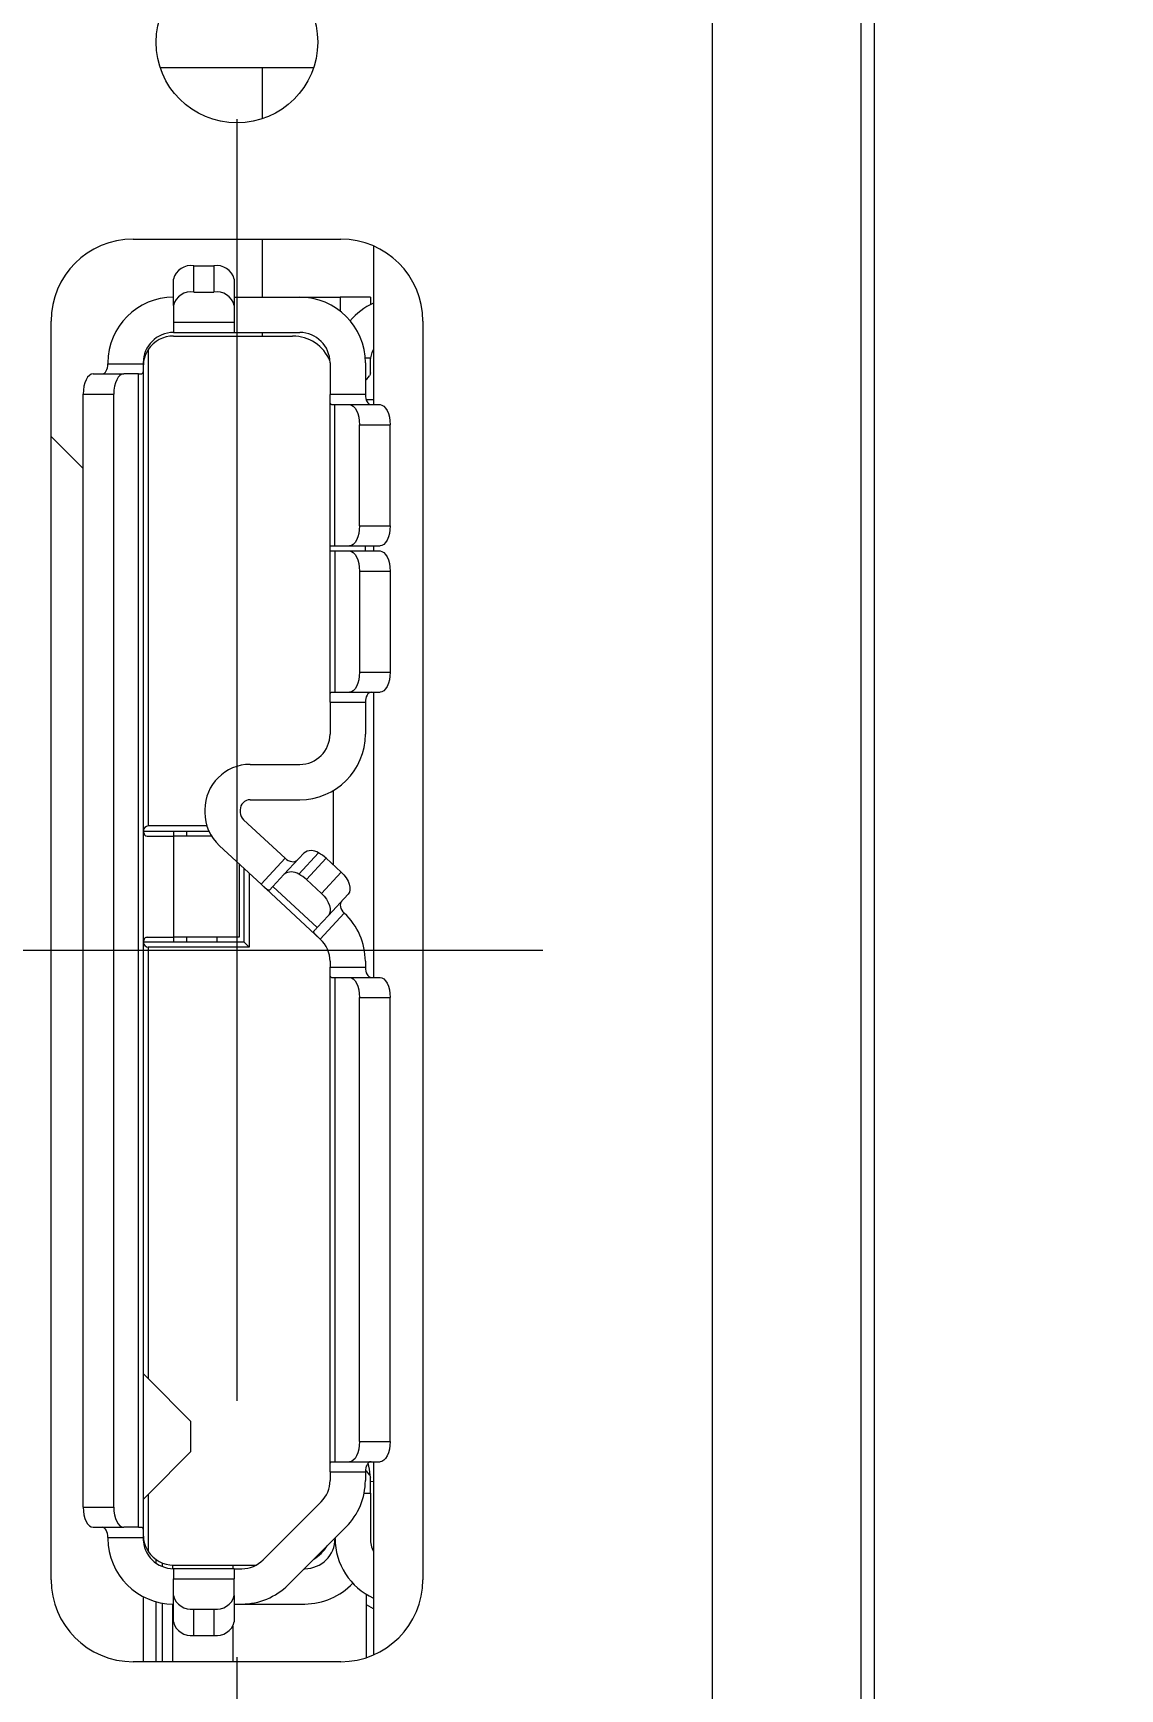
# Model space of a CAD drawing. Header units: inches. Extents: x 0.1 to 10.9, y 0 to 8.5.
# Drawn here: x 4.856 to 5.28, y 4.171 to 4.817 of the extents above; entities that cross this region are included whole.
import ezdxf

# ---------------------------------------------------------------- set-up
doc = ezdxf.new("R2010")
doc.units = ezdxf.units.IN
doc.header["$MEASUREMENT"] = 0
doc.linetypes.add('CENTERX2', pattern=[0.8, 0.5, -0.1, 0.1, -0.1])
doc.styles.add('SLDTEXTSTYLE0', font='TXT', dxfattribs={"width": 0.75})
doc.dimstyles.new('SLDDIMSTYLE1', dxfattribs={"dimtxt": 0.083333, "dimasz": 0.125, "dimexe": 0, "dimexo": 0.0625, "dimgap": 0.020833, "dimtad": 0, "dimtih": 1, "dimtoh": 1, "dimrnd": 1e-09, "dimdsep": 46, "dimtxsty": 'SLDTEXTSTYLE0', "dimsah": 1, "dimcen": 0.09, "dimadec": 0, "dimazin": 2, "dimtfac": 1, "dimtmove": 0, "dimatfit": 0, "dimfxl": 1, "dimfrac": 2, "dimtolj": 1, "dimtzin": 12, "dimarcsym": 0})

# ---------------------------------------------------------------- blocks, each defined once
blk = doc.blocks.new('_D_8')
at = {"color": 7, "linetype": 'Continuous', "lineweight": 18}
for p, q in [((4.59423, 4.75628), (4.59423, 5.31241)), ((4.93549, 4.86337), (4.93549, 5.31241)), ((3.76683, 5.24241), (3.74149, 5.24241)), ((3.74149, 5.24241), (3.74149, 5.11001)), ((4.12903, 5.24241), (4.15437, 5.24241)), ((4.15437, 5.24241), (4.15437, 5.11001)), ((4.59423, 5.24241), (4.25804, 5.24241)), ((4.93549, 5.24241), (5.18549, 5.24241)), ((3.74149, 5.11001), (3.76683, 5.11001)), ((4.15437, 5.11001), (4.12903, 5.11001))]:
    blk.add_line(p, q, dxfattribs=at)
for points in [[(4.59423, 5.24241), (4.46923, 5.26241), (4.46923, 5.22241)], [(4.93549, 5.24241), (5.06049, 5.22241), (5.06049, 5.26241)]]:
    blk.add_solid(points, dxfattribs=at)
at = {"color": 7, "linetype": 'Continuous', "lineweight": 18, "char_height": 0.083333, "attachment_point": 1, "style": 'SLDTEXTSTYLE0'}
for s, insert in [('0.34in', (3.79523, 5.36673)), ('8.7mm', (3.76683, 5.21743))]:
    blk.add_mtext(s, dxfattribs=dict(at, insert=insert))
blk = doc.blocks.new('_D_9')
at = {"color": 7, "linetype": 'Continuous', "lineweight": 18}
for p, q in [((5.37312, 4.06354), (5.37312, 4.31354)), ((5.30773, 4.06354), (5.44312, 4.06354)), ((4.95673, 3.55354), (5.44312, 3.55354)), ((5.37312, 3.27724), (5.37312, 3.55354)), ((5.52312, 3.27724), (5.37312, 3.27724)), ((5.68595, 3.27724), (5.66061, 3.27724)), ((5.66061, 3.27724), (5.66061, 3.14483)), ((6.10972, 3.27724), (6.13507, 3.27724)), ((6.13507, 3.27724), (6.13507, 3.14483)), ((5.66061, 3.14483), (5.68595, 3.14483)), ((6.13507, 3.14483), (6.10972, 3.14483))]:
    blk.add_line(p, q, dxfattribs=at)
for points in [[(5.37312, 4.06354), (5.39312, 4.18854), (5.35312, 4.18854)], [(5.37312, 3.55354), (5.35312, 3.42854), (5.39312, 3.42854)]]:
    blk.add_solid(points, dxfattribs=at)
at = {"color": 7, "linetype": 'Continuous', "lineweight": 18, "char_height": 0.083333, "attachment_point": 1, "style": 'SLDTEXTSTYLE0'}
for s, insert in [('0.51in', (5.74514, 3.40156)), ('13.0mm', (5.68595, 3.25225))]:
    blk.add_mtext(s, dxfattribs=dict(at, insert=insert))
blk = doc.blocks.new('_D_10')
at = {"color": 7, "linetype": 'Continuous', "lineweight": 18}
for p, q in [((5.5788, 4.06354), (5.5788, 4.31354)), ((5.30773, 4.06354), (5.6488, 4.06354)), ((4.95673, 3.85554), (5.6488, 3.85554)), ((5.5788, 3.61346), (5.5788, 3.85554)), ((5.7288, 3.61346), (5.5788, 3.61346)), ((5.89163, 3.61346), (5.86628, 3.61346)), ((5.86628, 3.61346), (5.86628, 3.48105)), ((6.25382, 3.61346), (6.27917, 3.61346)), ((6.27917, 3.61346), (6.27917, 3.48105)), ((5.86628, 3.48105), (5.89163, 3.48105)), ((6.27917, 3.48105), (6.25382, 3.48105))]:
    blk.add_line(p, q, dxfattribs=at)
for points in [[(5.5788, 4.06354), (5.5988, 4.18854), (5.5588, 4.18854)], [(5.5788, 3.85554), (5.5588, 3.73054), (5.5988, 3.73054)]]:
    blk.add_solid(points, dxfattribs=at)
at = {"color": 7, "linetype": 'Continuous', "lineweight": 18, "char_height": 0.083333, "attachment_point": 1, "style": 'SLDTEXTSTYLE0'}
for s, insert in [('0.21in', (5.92002, 3.73778)), ('5.3mm', (5.89163, 3.58847))]:
    blk.add_mtext(s, dxfattribs=dict(at, insert=insert))

msp = doc.modelspace()

# ---------------------------------------------------------------- linework, layer by layer
at = {"color": 7, "linetype": 'Continuous', "lineweight": 18}
for p, q in [((5.12099, 3.22354), (5.12099, 4.90354)), ((5.17899, 3.22354), (5.17899, 4.90354)), ((5.18399, 4.90354), (5.18399, 3.22354)), ((4.90557, 4.80354), (4.96542, 4.80354)), ((4.94541, 4.78347), (4.94541, 4.80354)), ((4.89499, 4.73654), (4.97599, 4.73654)), ((4.94541, 4.7139), (4.94541, 4.73654)), ((4.98872, 4.7339), (4.98872, 4.67197)), ((4.91864, 4.71587), (4.91864, 4.72614)), ((4.91864, 4.72614), (4.92651, 4.72614)), ((4.92651, 4.72614), (4.92651, 4.71587)), ((4.91077, 4.71062), (4.91077, 4.72089)), ((4.91864, 4.71587), (4.92651, 4.71587)), ((4.93439, 4.72089), (4.93439, 4.71062)), ((4.91077, 4.71062), (4.91077, 4.70413)), ((4.93439, 4.7139), (4.95998, 4.7139)), ((4.93439, 4.71062), (4.93439, 4.70413)), ((4.95998, 4.7139), (4.97573, 4.7139)), ((4.98754, 4.7139), (4.97573, 4.7139)), ((4.98754, 4.7139), (4.98754, 4.71101)), ((4.86299, 4.21354), (4.86299, 4.70454)), ((4.91077, 4.70413), (4.93439, 4.70413)), ((4.91077, 4.70413), (4.91077, 4.70012)), ((4.93439, 4.70413), (4.93439, 4.70012)), ((5.00799, 4.70454), (5.00799, 4.21354)), ((4.91077, 4.70012), (4.93439, 4.70012)), ((4.91077, 4.69874), (4.95722, 4.69874)), ((4.93439, 4.70012), (4.95998, 4.70012)), ((4.94541, 4.69874), (4.94541, 4.70012)), ((4.90092, 4.69346), (4.90092, 4.5076)), ((4.87945, 4.68398), (4.89139, 4.68398)), ((4.88518, 4.68831), (4.88518, 4.68791)), ((4.88518, 4.68791), (4.89896, 4.68791)), ((4.89711, 4.68398), (4.89139, 4.68398)), ((4.89711, 4.23398), (4.89711, 4.68398)), ((4.89711, 4.68398), (4.89838, 4.68398)), ((4.89896, 4.68831), (4.89896, 4.68791)), ((4.89896, 4.68791), (4.89896, 4.23004)), ((4.97179, 4.68831), (4.97179, 4.67591)), ((4.98557, 4.68831), (4.98557, 4.67591)), ((4.98754, 4.68437), (4.98754, 4.68831)), ((4.87552, 4.24185), (4.87552, 4.6761)), ((4.87552, 4.6761), (4.88745, 4.6761)), ((4.88745, 4.24185), (4.88745, 4.6761)), ((4.97179, 4.61685), (4.97179, 4.67591)), ((4.98557, 4.67591), (4.97179, 4.67591)), ((4.97236, 4.67197), (4.97364, 4.67197)), ((4.97364, 4.61685), (4.97364, 4.67197)), ((4.97364, 4.67197), (4.97936, 4.67197)), ((4.97936, 4.67197), (4.99129, 4.67197)), ((4.98587, 4.67394), (4.98872, 4.67394)), ((4.9833, 4.62473), (4.9833, 4.6641)), ((4.9833, 4.6641), (4.99523, 4.6641)), ((4.99523, 4.62473), (4.99523, 4.6641)), ((4.87552, 4.64702), (4.86299, 4.65954)), ((4.9833, 4.62473), (4.99523, 4.62473)), ((4.97179, 4.61685), (4.97364, 4.61685)), ((4.97179, 4.61488), (4.97179, 4.61685)), ((4.97179, 4.55583), (4.97179, 4.61488)), ((4.97179, 4.61488), (4.97364, 4.61488)), ((4.97364, 4.61685), (4.97936, 4.61685)), ((4.97364, 4.61488), (4.97364, 4.55976)), ((4.97364, 4.61488), (4.97936, 4.61488)), ((4.97936, 4.61685), (4.99129, 4.61685)), ((4.97936, 4.61488), (4.99129, 4.61488)), ((4.98557, 4.61488), (4.98557, 4.61685)), ((4.98872, 4.61685), (4.98872, 4.61488)), ((4.9833, 4.60701), (4.99523, 4.60701)), ((4.9833, 4.60701), (4.9833, 4.56764)), ((4.99523, 4.60701), (4.99523, 4.56764)), ((4.9833, 4.56764), (4.99523, 4.56764)), ((5.18406, 4.57304), (5.18399, 4.57304)), ((5.18406, 4.57247), (5.18399, 4.57247)), ((4.97179, 4.55583), (4.98557, 4.55583)), ((4.97179, 4.55583), (4.97179, 4.54343)), ((4.97236, 4.55976), (4.97364, 4.55976)), ((4.97364, 4.55976), (4.97936, 4.55976)), ((4.97936, 4.55976), (4.99129, 4.55976)), ((4.98557, 4.55583), (4.98557, 4.54343)), ((4.98872, 4.55976), (4.98872, 4.44854)), ((5.18399, 4.54594), (5.18406, 4.54594)), ((5.18399, 4.54566), (5.18406, 4.54566)), ((4.94069, 4.53161), (4.95998, 4.53161)), ((4.94069, 4.51784), (4.95998, 4.51784)), ((4.97297, 4.52138), (4.97297, 4.49255)), ((4.92297, 4.5139), (4.92297, 4.5129)), ((4.93675, 4.5139), (4.93675, 4.5129)), ((4.95425, 4.49498), (4.93801, 4.51002)), ((4.89896, 4.50563), (4.92453, 4.50563)), ((4.90054, 4.50358), (4.91077, 4.50358)), ((4.92378, 4.5076), (4.90092, 4.5076)), ((4.91077, 4.50563), (4.91077, 4.50358)), ((4.91077, 4.50358), (4.91077, 4.46421)), ((4.92563, 4.50358), (4.91077, 4.50358)), ((4.91589, 4.50358), (4.91589, 4.50563)), ((4.94489, 4.48487), (4.92865, 4.4999)), ((4.95383, 4.48872), (4.96152, 4.49703)), ((4.95961, 4.48878), (4.9673, 4.49709)), ((4.93636, 4.49277), (4.93636, 4.46421)), ((4.93833, 4.46232), (4.93833, 4.49095)), ((4.94489, 4.48487), (4.95425, 4.49498)), ((4.96265, 4.48666), (4.97035, 4.49497)), ((4.96843, 4.48131), (4.97613, 4.48962)), ((4.97613, 4.48962), (4.97035, 4.49497)), ((4.94029, 4.48912), (4.94029, 4.46036)), ((4.94489, 4.48487), (4.968, 4.46347)), ((4.94945, 4.48399), (4.94817, 4.48261)), ((4.95383, 4.48872), (4.94945, 4.48399)), ((4.96678, 4.46794), (4.94945, 4.48399)), ((4.96843, 4.48131), (4.96265, 4.48666)), ((4.97116, 4.47267), (4.97886, 4.48098)), ((4.97116, 4.47267), (4.96678, 4.46794)), ((4.968, 4.46347), (4.97737, 4.47358)), ((4.90054, 4.46421), (4.91077, 4.46421)), ((4.93636, 4.46421), (4.91077, 4.46421)), ((4.91077, 4.46421), (4.91077, 4.46232)), ((4.91589, 4.46232), (4.91589, 4.46421)), ((4.92778, 4.46232), (4.92778, 4.46421)), ((4.93833, 4.46232), (4.89896, 4.46232)), ((4.90092, 4.46036), (4.90092, 4.29203)), ((4.94029, 4.46036), (4.90092, 4.46036)), ((4.94029, 4.46036), (4.93833, 4.46232)), ((4.97179, 4.4548), (4.97179, 4.45248)), ((4.97179, 4.25563), (4.97179, 4.45248)), ((4.97179, 4.45248), (4.98557, 4.45248)), ((4.98557, 4.4548), (4.98557, 4.45248)), ((4.97236, 4.44854), (4.97364, 4.44854)), ((4.97364, 4.44854), (4.97936, 4.44854)), ((4.97364, 4.44854), (4.97364, 4.25957)), ((4.97936, 4.44854), (4.99129, 4.44854)), ((4.9833, 4.44067), (4.99523, 4.44067)), ((4.9833, 4.26744), (4.9833, 4.44067)), ((4.99523, 4.26744), (4.99523, 4.44067)), ((5.18406, 4.44324), (5.18399, 4.44324)), ((5.18406, 4.44323), (5.18399, 4.44323)), ((5.18406, 4.39906), (5.18399, 4.39906)), ((5.18406, 4.34487), (5.18399, 4.34487)), ((5.18399, 4.32785), (5.18406, 4.32785)), ((5.18399, 4.32028), (5.18406, 4.32028)), ((4.89896, 4.29402), (4.90092, 4.29203)), ((4.91746, 4.27532), (4.90092, 4.29203)), ((5.18399, 4.28972), (5.18406, 4.28972)), ((5.18399, 4.28971), (5.18406, 4.28971)), ((4.91746, 4.2635), (4.91746, 4.27532)), ((4.90092, 4.24679), (4.91746, 4.2635)), ((4.9833, 4.26744), (4.99523, 4.26744)), ((4.97236, 4.25957), (4.97364, 4.25957)), ((4.97364, 4.25957), (4.97936, 4.25957)), ((4.97936, 4.25957), (4.99129, 4.25957)), ((4.98872, 4.25957), (4.98872, 4.18417)), ((4.97179, 4.25563), (4.98557, 4.25563)), ((4.97179, 4.25563), (4.97179, 4.25226)), ((4.98557, 4.25563), (4.98557, 4.25226)), ((4.98714, 4.25445), (4.98596, 4.25602)), ((4.98872, 4.25185), (4.9874, 4.25172)), ((4.98754, 4.24736), (4.98754, 4.25327)), ((4.90092, 4.24679), (4.89896, 4.2448)), ((4.90092, 4.24679), (4.90092, 4.2245)), ((4.98754, 4.24736), (4.98754, 4.22965)), ((4.87552, 4.24185), (4.88745, 4.24185)), ((4.96833, 4.2439), (4.94572, 4.22129)), ((4.87945, 4.23398), (4.89139, 4.23398)), ((4.89711, 4.23398), (4.89139, 4.23398)), ((4.89711, 4.23398), (4.89838, 4.23398)), ((4.97807, 4.23416), (4.95547, 4.21155)), ((4.88518, 4.23004), (4.89896, 4.23004)), ((4.88518, 4.23004), (4.88518, 4.22965)), ((4.89896, 4.23004), (4.89896, 4.22965)), ((4.89899, 4.22868), (4.89899, 4.23088)), ((4.97376, 4.22965), (4.97376, 4.22984)), ((4.90399, 4.21997), (4.90399, 4.22135)), ((4.90644, 4.21866), (4.90644, 4.22004)), ((4.91037, 4.21922), (4.91037, 4.21784)), ((4.91077, 4.21921), (4.94291, 4.21921)), ((4.93399, 4.21784), (4.93399, 4.21921)), ((4.93439, 4.21784), (4.91077, 4.21784)), ((4.91077, 4.21784), (4.91077, 4.21383)), ((4.91077, 4.21383), (4.93439, 4.21383)), ((4.91077, 4.20734), (4.91077, 4.21383)), ((4.93439, 4.21784), (4.93439, 4.21383)), ((4.93439, 4.21784), (4.93737, 4.21784)), ((4.93439, 4.20734), (4.93439, 4.21383)), ((4.96175, 4.21784), (4.96195, 4.21784)), ((4.89899, 4.18154), (4.89899, 4.20692)), ((4.91077, 4.19707), (4.91077, 4.20734)), ((4.93439, 4.20734), (4.93439, 4.19707)), ((4.98596, 4.18313), (4.98596, 4.20784)), ((4.90399, 4.18154), (4.90399, 4.20497)), ((4.90644, 4.18154), (4.90644, 4.20442)), ((4.91037, 4.20406), (4.91037, 4.18154)), ((4.91864, 4.20209), (4.92651, 4.20209)), ((4.91864, 4.19182), (4.91864, 4.20209)), ((4.92651, 4.20209), (4.92651, 4.19182)), ((4.93439, 4.20406), (4.93737, 4.20406)), ((4.93737, 4.20406), (4.96195, 4.20406)), ((4.98872, 4.20212), (4.98596, 4.20371)), ((4.93399, 4.18154), (4.93399, 4.19543)), ((4.91864, 4.19182), (4.92651, 4.19182)), ((4.97599, 4.18154), (4.89499, 4.18154))]:
    msp.add_line(p, q, dxfattribs=at)
at = {"color": 7, "linetype": 'CENTERX2', "lineweight": 18}
for p, q in [((4.93549, 4.78328), (4.93549, 4.1348)), ((5.05473, 4.45904), (4.81625, 4.45904))]:
    msp.add_line(p, q, dxfattribs=at)
at = {"color": 8, "linetype": 'Continuous', "lineweight": 18}
for p, q in [((4.97573, 4.7139), (4.97573, 4.70848)), ((4.98549, 4.69028), (4.9877, 4.69028)), ((4.9851, 4.24736), (4.98754, 4.24736))]:
    msp.add_line(p, q, dxfattribs=at)
at = {"color": 7, "linetype": 'Continuous', "lineweight": 18, "flags": 128}
for points in [[(4.9877, 4.69028), (4.98823, 4.69228), (4.98872, 4.69346)], [(4.87945, 4.68398), (4.87868, 4.68383), (4.87795, 4.68338), (4.87726, 4.68265), (4.87667, 4.68167), (4.87618, 4.68048), (4.87581, 4.67912), (4.87559, 4.67764), (4.87552, 4.6761)], [(4.89139, 4.68398), (4.89062, 4.68383), (4.88988, 4.68338), (4.8892, 4.68265), (4.8886, 4.68167), (4.88811, 4.68048), (4.88775, 4.67912), (4.88752, 4.67764), (4.88745, 4.6761)], [(4.98596, 4.68161), (4.98631, 4.68207), (4.9867, 4.6826), (4.98714, 4.68319)], [(4.97936, 4.67197), (4.98013, 4.67182), (4.98087, 4.67137), (4.98155, 4.67064), (4.98214, 4.66966), (4.98263, 4.66847), (4.983, 4.66711), (4.98322, 4.66563), (4.9833, 4.6641)], [(4.99129, 4.67197), (4.99206, 4.67182), (4.9928, 4.67137), (4.99348, 4.67064), (4.99408, 4.66966), (4.99457, 4.66847), (4.99493, 4.66711), (4.99515, 4.66563), (4.99523, 4.6641)], [(4.9833, 4.62473), (4.98322, 4.62319), (4.983, 4.62171), (4.98263, 4.62035), (4.98214, 4.61916), (4.98155, 4.61818), (4.98087, 4.61745), (4.98013, 4.617), (4.97936, 4.61685)], [(4.99523, 4.62473), (4.99515, 4.62319), (4.99493, 4.62171), (4.99457, 4.62035), (4.99408, 4.61916), (4.99348, 4.61818), (4.9928, 4.61745), (4.99206, 4.617), (4.99129, 4.61685)], [(4.97936, 4.61488), (4.98013, 4.61473), (4.98087, 4.61428), (4.98155, 4.61356), (4.98214, 4.61258), (4.98263, 4.61138), (4.983, 4.61002), (4.98322, 4.60854), (4.9833, 4.60701)], [(4.99129, 4.61488), (4.99206, 4.61473), (4.9928, 4.61428), (4.99348, 4.61356), (4.99408, 4.61258), (4.99457, 4.61138), (4.99493, 4.61002), (4.99515, 4.60854), (4.99523, 4.60701)], [(4.9833, 4.56764), (4.98322, 4.5661), (4.983, 4.56463), (4.98263, 4.56326), (4.98214, 4.56207), (4.98155, 4.56109), (4.98087, 4.56036), (4.98013, 4.55992), (4.97936, 4.55976)], [(4.99523, 4.56764), (4.99515, 4.5661), (4.99493, 4.56463), (4.99457, 4.56326), (4.99408, 4.56207), (4.99348, 4.56109), (4.9928, 4.56036), (4.99206, 4.55992), (4.99129, 4.55976)], [(4.97613, 4.48962), (4.97719, 4.48852), (4.9781, 4.48733), (4.97882, 4.4861), (4.97932, 4.48488), (4.97958, 4.48371), (4.97958, 4.48265), (4.97934, 4.48173), (4.97886, 4.48098)], [(4.96843, 4.48131), (4.9695, 4.48021), (4.97041, 4.47902), (4.97113, 4.47779), (4.97162, 4.47657), (4.97188, 4.4754), (4.97189, 4.47434), (4.97165, 4.47342), (4.97116, 4.47267)], [(4.96678, 4.46794), (4.96658, 4.46772), (4.96638, 4.46751), (4.9662, 4.46732), (4.96604, 4.46714), (4.96588, 4.46697), (4.96574, 4.46682), (4.96562, 4.46669), (4.9655, 4.46656)], [(4.97936, 4.44854), (4.98013, 4.44839), (4.98087, 4.44794), (4.98155, 4.44722), (4.98214, 4.44624), (4.98263, 4.44504), (4.983, 4.44368), (4.98322, 4.44221), (4.9833, 4.44067)], [(4.99129, 4.44854), (4.99206, 4.44839), (4.9928, 4.44794), (4.99348, 4.44722), (4.99408, 4.44624), (4.99457, 4.44504), (4.99493, 4.44368), (4.99515, 4.44221), (4.99523, 4.44067)], [(4.9833, 4.26744), (4.98322, 4.26591), (4.983, 4.26443), (4.98263, 4.26307), (4.98214, 4.26187), (4.98155, 4.26089), (4.98087, 4.26017), (4.98013, 4.25972), (4.97936, 4.25957)], [(4.99523, 4.26744), (4.99515, 4.26591), (4.99493, 4.26443), (4.99457, 4.26307), (4.99408, 4.26187), (4.99348, 4.26089), (4.9928, 4.26017), (4.99206, 4.25972), (4.99129, 4.25957)], [(4.87552, 4.24185), (4.87559, 4.24031), (4.87581, 4.23884), (4.87618, 4.23748), (4.87667, 4.23628), (4.87726, 4.2353), (4.87795, 4.23458), (4.87868, 4.23413), (4.87945, 4.23398)], [(4.88745, 4.24185), (4.88752, 4.24031), (4.88775, 4.23884), (4.88811, 4.23748), (4.8886, 4.23628), (4.8892, 4.2353), (4.88988, 4.23458), (4.89062, 4.23413), (4.89139, 4.23398)]]:
    msp.add_lwpolyline(points, dxfattribs=at)
at = {"color": 7, "linetype": 'Continuous', "lineweight": 18}
msp.add_circle((4.93549, 4.81337), 0.0315, dxfattribs=at)
for centre, radius, start, end in [((4.89499, 4.70454), 0.032, 90, 180), ((4.97599, 4.70454), 0.032, 0, 90), ((4.91755, 4.71925), 0.00698, 80.9806, 166.39966), ((4.92761, 4.71925), 0.00698, 13.60034, 99.0194), ((4.91755, 4.70898), 0.00698, 80.9806, 166.39966), ((4.92761, 4.70898), 0.00698, 13.60034, 99.0194), ((4.91077, 4.68831), 0.02559, 90, 180), ((4.95998, 4.68831), 0.02559, 0, 90), ((4.99935, 4.68831), 0.02559, 114.54354, 140.58109), ((4.91077, 4.68831), 0.01181, 90, 180), ((4.91077, 4.68693), 0.01181, 90, 146.44269), ((4.95722, 4.68299), 0.01575, 22.54239, 90), ((4.95998, 4.68831), 0.01181, 0, 90), ((4.95998, 4.54343), 0.01181, 270, 0), ((4.95998, 4.54343), 0.02559, 270, 0), ((4.94069, 4.5139), 0.01772, 90, 180), ((4.94069, 4.5139), 0.00394, 90, 180), ((4.94069, 4.5129), 0.01772, 180, 227.2026), ((4.94069, 4.5129), 0.00394, 180, 227.2026), ((4.90092, 4.50563), 0.00197, 90, 180), ((4.96445, 4.493), 0.00498, 55.12649, 126.00722), ((4.96156, 4.48557), 0.01287, 46.94562, 63.51248), ((4.95676, 4.48469), 0.00498, 55.12627, 126.00671), ((4.95386, 4.47726), 0.01287, 46.94494, 63.51316), ((4.95998, 4.4548), 0.02559, 0, 47.2026), ((4.90092, 4.46232), 0.00197, 180, 270), ((4.95998, 4.4548), 0.01181, 0, 47.2026), ((4.96195, 4.25217), 0.02559, 4.71286, 15.36969), ((4.95998, 4.25226), 0.01181, 315, 0), ((4.95998, 4.25226), 0.02559, 315, 0), ((4.91077, 4.22965), 0.02559, 180, 270), ((4.91077, 4.22965), 0.01181, 180, 270), ((4.96195, 4.22965), 0.01181, 270, 0), ((4.95722, 4.23496), 0.01575, 301.46501, 328.53499), ((4.99935, 4.22965), 0.02559, 180, 245.45646), ((4.99935, 4.22965), 0.01181, 180, 205.84193), ((4.91077, 4.23102), 0.01181, 213.55731, 270), ((4.93737, 4.22965), 0.01181, 270, 315), ((4.89499, 4.21354), 0.032, 180, 270), ((4.96195, 4.22965), 0.02559, 270, 316.95092), ((4.97599, 4.21354), 0.032, 270, 0), ((4.91755, 4.20898), 0.00698, 193.60057, 279.01926), ((4.92761, 4.20898), 0.00698, 260.98074, 346.39943), ((4.93737, 4.22965), 0.02559, 270, 315), ((4.91755, 4.19871), 0.00698, 193.6005, 279.01942), ((4.92761, 4.19871), 0.00698, 260.98058, 346.3995)]:
    msp.add_arc(centre, radius, start, end, dxfattribs=at)
for centre, major_axis, ratio, start_param, end_param in [((4.8829, 4.68791), (0, 0.00394), 0.57735, 3.141593, 4.712389), ((4.98784, 4.67591), (0, 0.00394), 0.57735, 1.570796, 3.141593), ((4.98784, 4.55583), (0, 0.00394), 0.57735, 0, 1.570796), ((4.95611, 4.49698), (0.00289, -0.00267), 0.693073, 4.712389, 6.283185), ((4.97922, 4.47558), (0.00289, -0.00267), 0.693073, 3.141593, 4.712389), ((4.98784, 4.45248), (0, 0.00394), 0.57735, 1.570796, 3.141593), ((4.98784, 4.25563), (0, 0.00394), 0.57735, 0, 1.570796), ((4.8829, 4.23004), (0, 0.00394), 0.57735, 4.712389, 6.283185)]:
    msp.add_ellipse(centre, major_axis=major_axis, ratio=ratio, start_param=start_param, end_param=end_param, dxfattribs=at)
for points, knots in [([(4.90092, 4.69346), (4.90026, 4.69245), (4.89976, 4.69136), (4.89911, 4.68917), (4.89896, 4.68805), (4.89896, 4.68693)], [0, 0, 0, 0, 0.5, 0.5, 1, 1, 1, 1]), ([(4.89896, 4.68791), (4.89896, 4.68688), (4.89897, 4.68584), (4.89884, 4.68438), (4.89868, 4.68398), (4.89838, 4.68398)], [0, 0, 0, 0, 0.5, 0.5, 1, 1, 1, 1]), ([(4.97236, 4.67197), (4.97207, 4.67197), (4.9719, 4.67237), (4.97178, 4.67384), (4.97179, 4.67487), (4.97179, 4.67591)], [0, 0, 0, 0, 0.5, 0.5, 1, 1, 1, 1]), ([(4.97179, 4.55583), (4.97179, 4.55687), (4.97178, 4.5579), (4.9719, 4.55936), (4.97207, 4.55976), (4.97236, 4.55976)], [0, 0, 0, 0, 0.5, 0.5, 1, 1, 1, 1]), ([(4.89896, 4.50948), (4.89896, 4.50789), (4.89892, 4.50631), (4.89927, 4.50413), (4.89974, 4.50358), (4.90054, 4.50358)], [0, 0, 0, 0, 0.5, 0.5, 1, 1, 1, 1]), ([(4.94817, 4.48261), (4.94797, 4.48239), (4.94756, 4.48255), (4.9464, 4.48345), (4.94565, 4.48416), (4.94489, 4.48487)], [0, 0, 0, 0, 0.5, 0.5, 1, 1, 1, 1]), ([(4.90054, 4.46421), (4.90015, 4.46411), (4.89936, 4.46393), (4.89901, 4.46241), (4.89898, 4.461), (4.89896, 4.46038)], [0, 0, 0, 0, 0.360167, 0.719985, 1, 1, 1, 1]), ([(4.968, 4.46347), (4.96724, 4.46417), (4.96647, 4.46486), (4.96549, 4.46595), (4.9653, 4.46635), (4.9655, 4.46656)], [0, 0, 0, 0, 0.5, 0.5, 1, 1, 1, 1]), ([(4.97236, 4.44854), (4.97207, 4.44854), (4.9719, 4.44895), (4.97178, 4.45041), (4.97179, 4.45144), (4.97179, 4.45248)], [0, 0, 0, 0, 0.5, 0.5, 1, 1, 1, 1]), ([(4.97179, 4.25563), (4.97179, 4.25667), (4.97178, 4.2577), (4.9719, 4.25916), (4.97207, 4.25957), (4.97236, 4.25957)], [0, 0, 0, 0, 0.5, 0.5, 1, 1, 1, 1]), ([(4.89838, 4.23398), (4.89868, 4.23398), (4.89884, 4.23357), (4.89897, 4.23211), (4.89896, 4.23108), (4.89896, 4.23004)], [0, 0, 0, 0, 0.5, 0.5, 1, 1, 1, 1]), ([(4.89896, 4.23102), (4.89896, 4.22991), (4.89911, 4.22879), (4.89976, 4.22659), (4.90026, 4.2255), (4.90092, 4.2245)], [0, 0, 0, 0, 0.5, 0.5, 1, 1, 1, 1])]:
    msp.add_open_spline(points, degree=3, knots=knots, dxfattribs=at)
for points in [[(4.98754, 4.68831), (4.98754, 4.68896), (4.98759, 4.68962), (4.9877, 4.69028)], [(4.98754, 4.68437), (4.98754, 4.68393), (4.9874, 4.68353), (4.98714, 4.68319)], [(4.98714, 4.25445), (4.9874, 4.25411), (4.98754, 4.25371), (4.98754, 4.25327)]]:
    msp.add_open_spline(points, degree=3, dxfattribs=at)

# ---------------------------------------------------------------- dimensions: what is measured, and where the dimension line sits
dim = msp.add_linear_dim(base=(4.93549, 5.24241), p1=(4.59423, 4.70628), p2=(4.93549, 4.81337), dimstyle='SLDDIMSTYLE1', dxfattribs=at)
dim.commit()
dim.dimension.update_dxf_attribs({"geometry": '_D_8', "text_midpoint": (3.94793, 5.24241), "dimtype": 160})
for base, p2, picture, middle in [((5.37312, 3.55354), (4.90673, 3.55354), '_D_9', (5.37312, 3.27724)), ((5.5788, 3.85554), (4.90673, 3.85554), '_D_10', (5.5788, 3.61346))]:
    dim = msp.add_linear_dim(base=base, p1=(5.25773, 4.06354), p2=p2, angle=90, dimstyle='SLDDIMSTYLE1', dxfattribs=at)
    dim.commit()
    dim.dimension.update_dxf_attribs({"geometry": picture, "text_midpoint": middle, "dimtype": 160})

doc.saveas('drawing.dxf')
